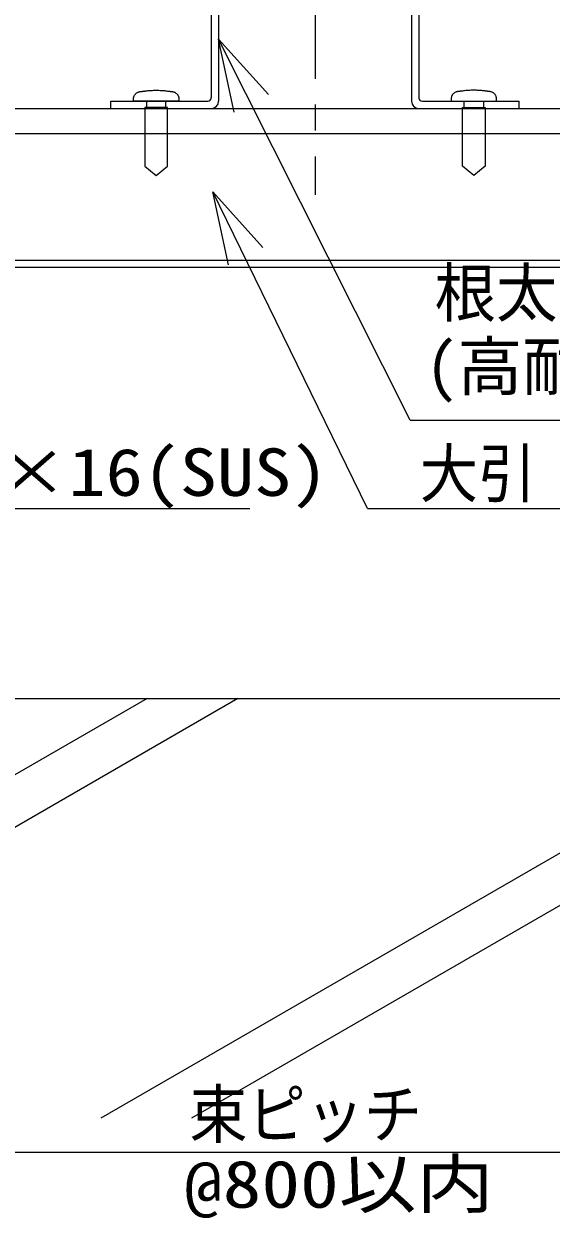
# Model space of a CAD drawing. Units: millimetres, scale not verified. Extents: x -12715 to 12220, y -3398 to 4210.
# Drawn here: x 1870.6 to 1986.8, y 2556 to 2819.1 of the extents above; entities that cross this region are included whole.
import ezdxf
from ezdxf.enums import TextEntityAlignment as Align

# ---------------------------------------------------------------- set-up
doc = ezdxf.new("R2010")
doc.units = ezdxf.units.MM
doc.header["$LTSCALE"] = 5.7
doc.linetypes.add('CHAIN1', pattern=[8, 5, -1, 1, -1])
for name, color, linetype, lineweight in [('0-2_文字', 4, 'Continuous', 9), ('0-3_寸法', 7, 'Continuous', 9), ('0-4_一般', 4, 'Continuous', 9), ('0-5_根太', 4, 'Continuous', 9), ('0-6_ビス', 2, 'Continuous', 9), ('0-A_大引', 4, 'Continuous', 9)]:
    doc.layers.add(name, color=color, linetype=linetype, lineweight=lineweight)
doc.styles.add('ＭＳ ゴシック', font='')
doc.styles.get('ＭＳ ゴシック').set_extended_font_data('MS Gothic')

# ---------------------------------------------------------------- blocks, each defined once
blk = doc.blocks.new('グループ-27-1')
at = {"layer": '0-3_寸法', "color": 4}
blk.add_line((74646.5, -13981.4), (46086.5, -13981.4), dxfattribs=at)
at = {"layer": '0-3_寸法', "color": 4, "style": 'ＭＳ ゴシック'}
for s, width, p in [('束ピッチ', 0.9, (65578.3, -13979.2)), ('@800以内', 1.2, (65531.4, -14594.9))]:
    blk.add_text(s, height=417.9, dxfattribs=dict(at, width=width)).set_placement(p, align=Align.BOTTOM_LEFT)
blk = doc.blocks.new('グループ-269-1')
at = {"layer": '0-5_根太'}
for p, q in [((65486.5, -3381.4), (67886.5, -3381.4)), ((65486.5, -3445.4), (67886.5, -3445.4)), ((65486.5, -3537.4), (65772.5, -3537.4)), ((67600.5, -3537.4), (67886.5, -3537.4)), ((65486.5, -3601.4), (65740.5, -3601.4)), ((65772.5, -3633.4), (65772.5, -4685.4)), ((65836.5, -3601.4), (65836.5, -4717.4)), ((67536.5, -3601.4), (67536.5, -4717.4)), ((67600.5, -3633.4), (67600.5, -4685.4)), ((67632.5, -3601.4), (67886.5, -3601.4)), ((64886.5, -4717.4), (65740.5, -4717.4)), ((64886.5, -4781.4), (64886.5, -4717.4)), ((67632.5, -4717.4), (68486.5, -4717.4)), ((68486.5, -4781.4), (68486.5, -4717.4)), ((64886.5, -4781.4), (65772.5, -4781.4)), ((67600.5, -4781.4), (68486.5, -4781.4))]:
    blk.add_line(p, q, dxfattribs=at)
for centre, radius, start, end in [((65486.5, -3491.4), 110, 90, 270), ((65486.5, -3491.4), 46, 90, 270), ((67886.5, -3491.4), 110, 270, 90), ((67886.5, -3491.4), 46, 270, 90), ((65772.5, -3601.4), 64, 0, 90), ((67600.5, -3601.4), 64, 90, 180), ((65740.5, -3633.4), 32, 0, 90), ((67632.5, -3633.4), 32, 90, 180), ((65740.5, -4685.4), 32, 270, 0), ((65772.5, -4717.4), 64, 270, 0), ((67600.5, -4717.4), 64, 180, 270), ((67632.5, -4685.4), 32, 180, 270)]:
    blk.add_arc(centre, radius, start, end, dxfattribs=at)
blk = doc.blocks.new('グループ-276-1')
at = {"layer": '0-A_大引'}
for p, q in [((58726.5, -4781.4), (74646.5, -4781.4)), ((58726.5, -5001.4), (74646.5, -5001.4)), ((58726.5, -6117.4), (74646.5, -6117.4)), ((58726.5, -6181.4), (74646.5, -6181.4))]:
    blk.add_line(p, q, dxfattribs=at)
blk = doc.blocks.new('シンボル-24')
at = {"layer": '0-2_文字', "style": 'ＭＳ ゴシック', "width": 0.9}
blk.add_text('大引：アイハット鋼', height=417.9, dxfattribs=at).set_placement((-2575.2, -305.6), align=Align.BOTTOM_LEFT)
at = {"layer": '0-2_文字', "style": 'ＭＳ ゴシック'}
blk.add_text('\u3000\u3000 (高耐食めっき鋼板)', height=417.9, dxfattribs=at).set_placement((-2540, -894), align=Align.BOTTOM_LEFT)
blk = doc.blocks.new('シンボル-23')
at = {"layer": '0-2_文字', "style": 'ＭＳ ゴシック', "width": 0.95}
blk.add_text('根太:アイハット鋼', height=417.9, dxfattribs=at).set_placement((-1232, 430.3), align=Align.BOTTOM_LEFT)
at = {"layer": '0-2_文字', "style": 'ＭＳ ゴシック'}
blk.add_text('(高耐食めっき鋼板)', height=417.9, dxfattribs=at).set_placement((-1314.7, -217.8), align=Align.BOTTOM_LEFT)
blk = doc.blocks.new('グループ-209-1')
at = {"layer": '0-6_ビス'}
for p, q in [((-84.8, 237.4), (-84.8, 181.4)), ((84.8, 181.4), (84.8, 237.4))]:
    blk.add_line(p, q, dxfattribs=at)
for points in [[(-200, 237.4), (-200, 238.3), (-200, 239.3), (-200, 240.3), (-200, 241.2), (-200, 242.2), (-200, 243.1), (-200, 244.1), (-200, 245.1), (-200, 246), (-200, 247), (-200, 248), (-200, 248.9), (-200, 249.9), (-200, 250.9), (-200, 251.8), (-200, 252.8), (-200, 253.7), (-200, 254.7), (-200, 255.7), (-200, 256.6), (-200, 257.6), (-199.9, 260.8), (-199.6, 264.9), (-199, 269.1), (-198.1, 273.2), (-196.9, 277.4), (-195.5, 281.5), (-193.7, 285.6), (-191.6, 289.5), (-189.2, 293.4), (-186.6, 297.1), (-183.7, 300.5), (-180.5, 303.8), (-177.2, 306.9), (-173.6, 309.6), (-169.9, 312.1), (-166.1, 314.3), (-162.1, 316.3), (-158.1, 317.9)], [(-158.1, 317.9), (-154.1, 319.2), (-150.1, 320.3), (-146.1, 321), (-143.1, 321.5), (-141, 321.7), (-138.9, 322), (-136.9, 322.3), (-134.8, 322.5), (-132.7, 322.8), (-130.6, 323), (-128.6, 323.3), (-126.5, 323.6), (-124.4, 323.8), (-122.3, 324.1), (-120.2, 324.4), (-118.2, 324.6), (-116.1, 324.9), (-114, 325.2), (-111.9, 325.4), (-109.9, 325.7), (-107.8, 326), (-105.7, 326.2), (-103.6, 326.5), (-101.6, 326.8), (-97.6, 327.3), (-88.2, 328.4), (-78.8, 329.4), (-69.4, 330.3), (-60, 331.1), (-50.6, 331.7), (-41.2, 332.3), (-31.8, 332.7), (-22.4, 333), (-12.9, 333.3), (-3.5, 333.4), (5.9, 333.3), (15.3, 333.2), (24.7, 333), (34.1, 332.6)], [(34.1, 332.6), (43.5, 332.2), (52.9, 331.6), (62.4, 330.9), (71.8, 330.1), (81.2, 329.2), (90.6, 328.1), (100, 327), (102.1, 326.7), (104.2, 326.4), (106.2, 326.2), (108.3, 325.9), (110.4, 325.6), (112.5, 325.4), (114.5, 325.1), (116.6, 324.8), (118.7, 324.6), (120.8, 324.3), (122.8, 324), (124.9, 323.8), (127, 323.5), (129.1, 323.2), (131.1, 323), (133.2, 322.7), (135.3, 322.4), (137.4, 322.2), (139.5, 321.9), (141.5, 321.7), (143.6, 321.4), (147.1, 320.9), (151.1, 320), (155.1, 318.9), (159.1, 317.5), (163.1, 315.8), (167, 313.8), (170.8, 311.5), (174.5, 309), (178, 306.1), (181.3, 303), (184.4, 299.7)], [(63.5, 237.4), (44.7, 237.4), (25.9, 237.4), (7.1, 237.4), (-11.8, 237.4), (-30.6, 237.4), (-49.4, 237.4), (-68.2, 237.4), (-87.1, 237.4), (-105.9, 237.4), (-124.7, 237.4), (-143.5, 237.4), (-162.4, 237.4), (-181.2, 237.4), (-200, 237.4), (-200, 237.4)], [(184.4, 299.7), (187.3, 296.2), (189.8, 292.4), (192.1, 288.6), (194.2, 284.6), (195.9, 280.5), (197.3, 276.3), (198.4, 272.2), (199.2, 268), (199.7, 263.9), (200, 259.8), (200, 257.4), (200, 256.4), (200, 255.4), (200, 254.5), (200, 253.5), (200, 252.5), (200, 251.6), (200, 250.6), (200, 249.6), (200, 248.7), (200, 247.7), (200, 246.8), (200, 245.8), (200, 244.8), (200, 243.9), (200, 242.9), (200, 241.9), (200, 241), (200, 240), (200, 239.1), (200, 238.1), (195.3, 237.4), (176.5, 237.4), (157.6, 237.4), (138.8, 237.4), (120, 237.4), (101.2, 237.4), (82.4, 237.4), (63.5, 237.4)]]:
    blk.add_lwpolyline(points, dxfattribs=at)
blk.add_lwpolyline([(-100, 181.4), (-100, -336.4), (0, -418.6), (100, -336.4), (100, 181.4)], close=True, dxfattribs=at)
blk = doc.blocks.new('ナベテクス4x16')
at = {"layer": '0-6_ビス'}
blk.add_blockref('グループ-209-1', (0, 0), dxfattribs=at)

msp = doc.modelspace()

# ---------------------------------------------------------------- linework, layer by layer
at = {"layer": '0-2_文字'}
for p, q in [((1955.725, 2731.805), (1913.499, 2815.727)), ((1946.284, 2712.338), (1912.258, 2782.056)), ((1955.725, 2731.805), (2088.107, 2731.805)), ((1778.195, 2712.338), (1920.377, 2712.338)), ((1946.284, 2712.338), (2122.205, 2712.338))]:
    msp.add_line(p, q, dxfattribs=at)
for points in [[(1916.916, 2799.652), (1913.499, 2815.727), (1924.496, 2803.514)], [(1915.675, 2765.98), (1912.258, 2782.056), (1923.255, 2769.842)]]:
    msp.add_lwpolyline(points, dxfattribs=at)
at = {"layer": '0-4_一般', "linetype": 'CHAIN1'}
msp.add_line((1934.749, 2881.103), (1934.749, 2781.464), dxfattribs=at)
at = {"layer": '0-4_一般', "color": 3}
msp.add_line((1419.749, 2670.464), (2133.749, 2670.464), dxfattribs=at)
at = {"layer": '0-4_一般'}
for p, q in [((1897.749, 2670.464), (1737.534, 2577.964)), ((1917.749, 2670.464), (1757.534, 2577.964)), ((2047.749, 2670.464), (1887.534, 2577.964)), ((2067.749, 2670.464), (1907.534, 2577.964))]:
    msp.add_line(p, q, dxfattribs=at)

# ---------------------------------------------------------------- block references
at = {"layer": '0-2_文字', "xscale": 0.025, "yscale": 0.025}
for name, p in [('シンボル-23', (1991.907, 2740.739)), ('シンボル-24', (2022.212, 2719.335))]:
    msp.add_blockref(name, p, dxfattribs=at)
at = {"layer": '0-3_寸法', "xscale": 0.025, "yscale": 0.025}
msp.add_blockref('グループ-27-1', (267.586, 2920), dxfattribs=at)
at = {"layer": '0-5_根太', "xscale": 0.025, "yscale": 0.025}
msp.add_blockref('グループ-269-1', (267.586, 2920), dxfattribs=at)
at = {"layer": '0-6_ビス', "yscale": 0.025}
for p, xscale in [((1899.749, 2796.13), 0.025), ((1969.748, 2796.13), -0.025)]:
    msp.add_blockref('ナベテクス4x16', p, dxfattribs=dict(at, xscale=xscale))
at = {"layer": '0-A_大引', "xscale": 0.025, "yscale": 0.025}
msp.add_blockref('グループ-276-1', (267.586, 2920), dxfattribs=at)

# ---------------------------------------------------------------- texts
at = {"layer": '0-2_文字', "style": 'ＭＳ ゴシック', "width": 1.15}
msp.add_text('ナベテクス5×16(SUS)', height=10.45, dxfattribs=at).set_placement((1773.949, 2711.966), align=Align.BOTTOM_LEFT)

doc.saveas('drawing.dxf')
